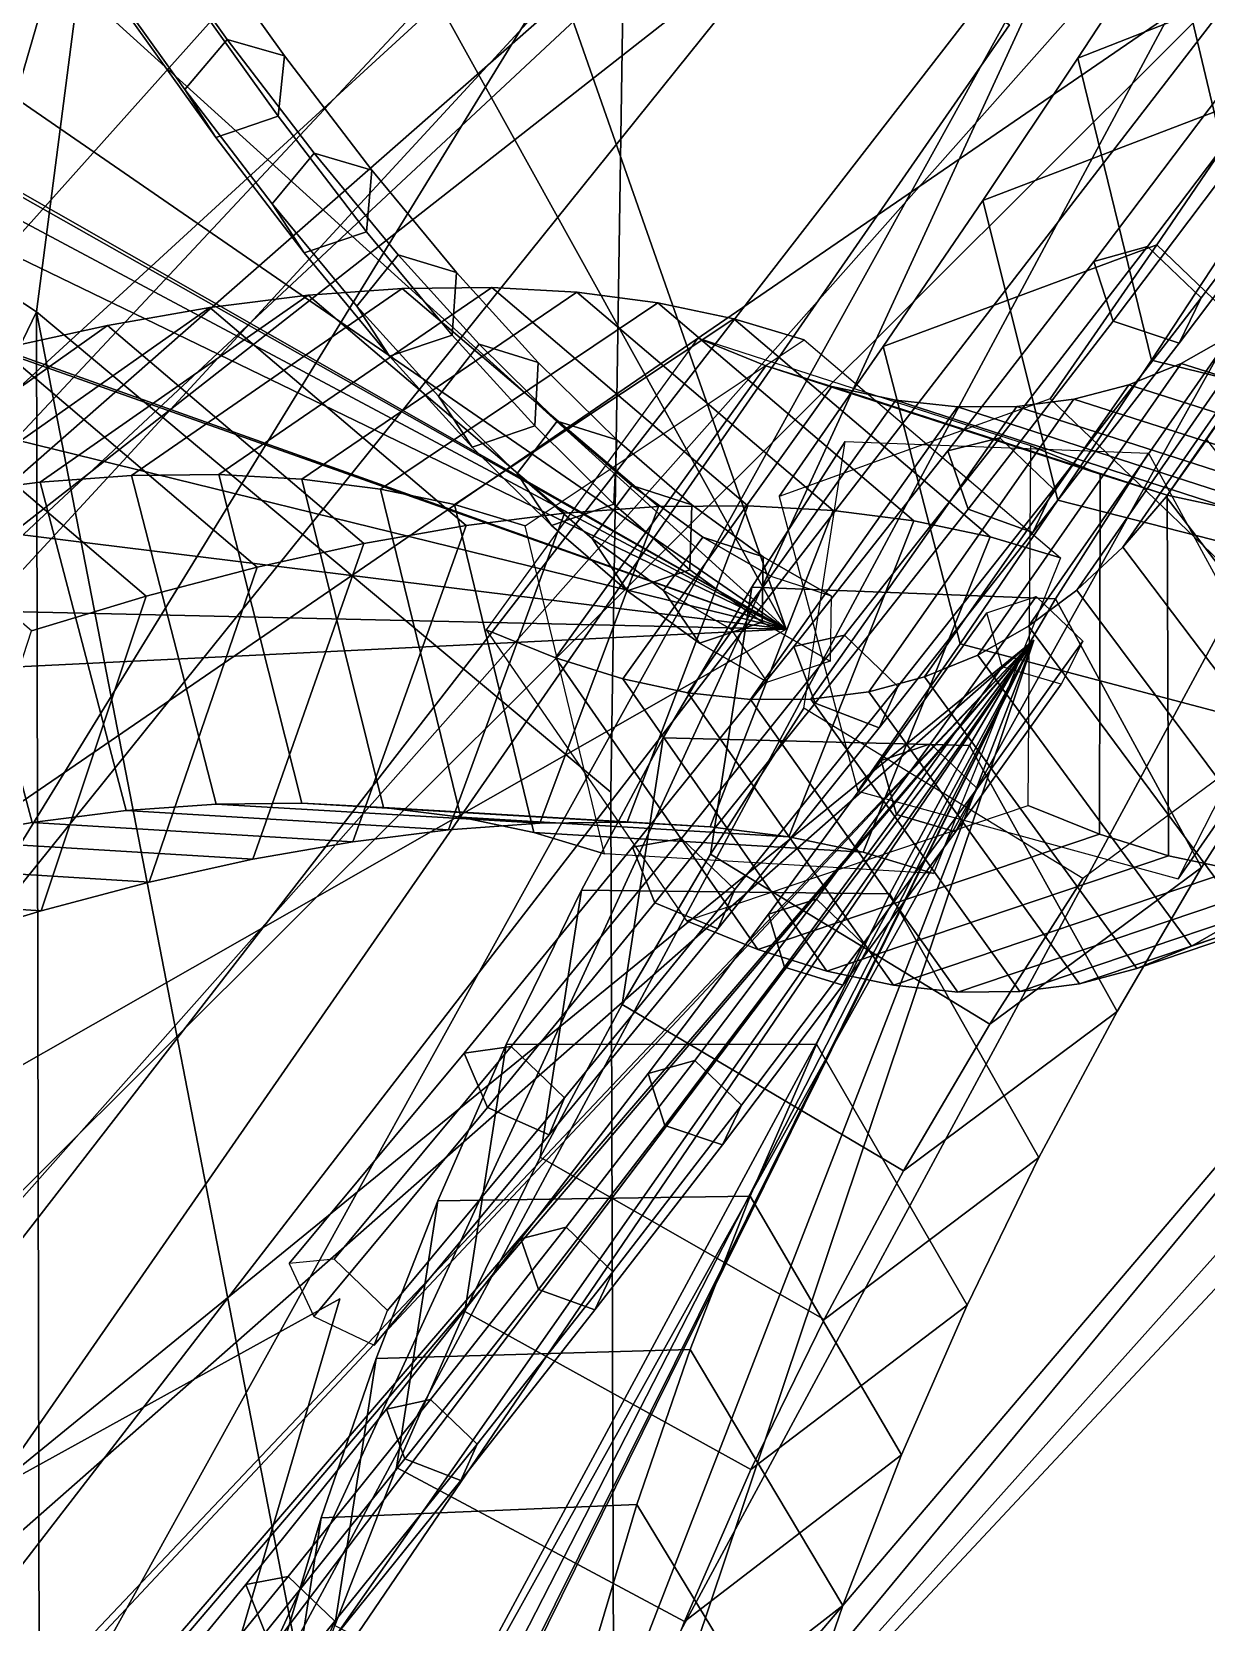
# Model space of a CAD drawing. Header units: metres. Extents: x -366 to 149, y -229 to 234.
# Drawn here: x -130.11 to -124.41, y -118.36 to -110.64 of the extents above; entities that cross this region are included whole.
import ezdxf

# ---------------------------------------------------------------- set-up
doc = ezdxf.new("R2010")
doc.units = ezdxf.units.M

msp = doc.modelspace()

# ---------------------------------------------------------------- linework, layer by layer
at = {"layer": 'coral-li_Intrnd', "color": 3}
for points in [[(-124.1713, -109.4415, 695.3317), (-124.5897, -110.0938, 696.5186), (-124.2394, -111.5718, 695.8298), (-123.8278, -110.9303, 694.6632)], [(-123.2236, -109.5446, 697.3018), (-123.6757, -110.2346, 698.5023), (-125.03, -110.7655, 697.6866), (-124.5897, -110.0938, 696.5186)], [(-124.5897, -110.0938, 696.5186), (-125.03, -110.7655, 697.6866), (-124.6724, -112.2323, 696.978), (-124.2394, -111.5718, 695.8298)], [(-123.6757, -110.2346, 698.5023), (-124.1501, -110.944, 699.6826), (-125.492, -111.4562, 698.835), (-125.03, -110.7655, 697.6866)], [(-125.03, -110.7655, 697.6866), (-125.492, -111.4562, 698.835), (-125.1267, -112.9114, 698.1068), (-124.6724, -112.2323, 696.978)], [(-124.1501, -110.944, 699.6826), (-124.6463, -111.6725, 700.842), (-125.9752, -112.1654, 699.9631), (-125.492, -111.4562, 698.835)], [(-122.9353, -112.1084, 699.4708), (-123.4316, -112.8369, 700.6304), (-124.6463, -111.6725, 700.842), (-124.1501, -110.944, 699.6826)], [(-123.4349, -111.2209, 710.9144), (-123.6296, -111.4936, 712.3393), (-124.6014, -112.8949, 711.938), (-124.4034, -112.6172, 710.4886)], [(-125.492, -111.4562, 698.835), (-125.9752, -112.1654, 699.9631), (-125.602, -113.6088, 699.2156), (-125.1267, -112.9114, 698.1068)], [(-123.6296, -111.4936, 712.3393), (-123.8365, -111.7328, 713.7686), (-124.8117, -113.1385, 713.3918), (-124.6014, -112.8949, 711.938)], [(-124.2394, -111.5718, 695.8298), (-124.6724, -112.2323, 696.978), (-123.0938, -112.6215, 697.3491), (-122.6535, -111.9498, 696.1811)], [(-124.6463, -111.6725, 700.842), (-125.1642, -112.4197, 701.98), (-126.4795, -112.8928, 701.0703), (-125.9752, -112.1654, 699.9631)], [(-123.4316, -112.8369, 700.6304), (-123.9495, -113.5841, 701.7683), (-125.1642, -112.4197, 701.98), (-124.6463, -111.6725, 700.842)], [(-123.8365, -111.7328, 713.7686), (-124.0555, -111.9383, 715.2012), (-125.0343, -113.3479, 714.8491), (-124.8117, -113.1385, 713.3918)], [(-128.3105, -111.8843, 736.5792), (-128.7666, -111.9164, 737.9467), (-130.0685, -112.8237, 737.4907), (-129.6244, -112.792, 736.16)], [(-127.8755, -111.8797, 735.2045), (-128.3105, -111.8843, 736.5792), (-129.6244, -112.792, 736.16), (-129.2007, -112.7872, 734.8222)], [(-127.4619, -111.9025, 733.8234), (-127.8755, -111.8797, 735.2045), (-129.2007, -112.7872, 734.8222), (-128.7979, -112.8091, 733.4782)], [(-127.0698, -111.9528, 732.4367), (-127.4619, -111.9025, 733.8234), (-128.7979, -112.8091, 733.4782), (-128.4161, -112.8576, 732.1287)], [(-127.0667, -112.9425, 736.9692), (-127.5228, -112.9746, 738.3367), (-128.7666, -111.9164, 737.9467), (-128.3105, -111.8843, 736.5792)], [(-126.6317, -112.9379, 735.5945), (-127.0667, -112.9425, 736.9692), (-128.3105, -111.8843, 736.5792), (-127.8755, -111.8797, 735.2045)], [(-126.2181, -112.9607, 734.2134), (-126.6317, -112.9379, 735.5945), (-127.8755, -111.8797, 735.2045), (-127.4619, -111.9025, 733.8234)], [(-125.826, -113.011, 732.8267), (-126.2181, -112.9607, 734.2134), (-127.4619, -111.9025, 733.8234), (-127.0698, -111.9528, 732.4367)], [(-129.2435, -111.976, 739.3062), (-129.741, -112.063, 740.6567), (-131.0174, -112.967, 740.1279), (-130.533, -112.882, 738.8137)], [(-128.7666, -111.9164, 737.9467), (-129.2435, -111.976, 739.3062), (-130.533, -112.882, 738.8137), (-130.0685, -112.8237, 737.4907)], [(-127.9997, -113.0342, 739.6962), (-128.4972, -113.1211, 741.0467), (-129.741, -112.063, 740.6567), (-129.2435, -111.976, 739.3062)], [(-127.5228, -112.9746, 738.3367), (-127.9997, -113.0342, 739.6962), (-129.2435, -111.976, 739.3062), (-128.7666, -111.9164, 737.9467)], [(-126.6997, -112.0306, 731.0453), (-127.0698, -111.9528, 732.4367), (-128.4161, -112.8576, 732.1287), (-128.0556, -112.9329, 730.7747)], [(-125.4559, -113.0888, 731.4353), (-125.826, -113.011, 732.8267), (-127.0698, -111.9528, 732.4367), (-126.6997, -112.0306, 731.0453)], [(-124.0555, -111.9383, 715.2012), (-124.2863, -112.11, 716.6365), (-125.2691, -113.5228, 716.3091), (-125.0343, -113.3479, 714.8491)], [(-126.3581, -112.1334, 729.6769), (-126.6997, -112.0306, 731.0453), (-128.0556, -112.9329, 730.7747), (-127.714, -113.0358, 729.4063)], [(-125.1143, -113.1916, 730.0669), (-125.4559, -113.0888, 731.4353), (-126.6997, -112.0306, 731.0453), (-126.3581, -112.1334, 729.6769)], [(-129.741, -112.063, 740.6567), (-130.2587, -112.1773, 741.9976), (-131.5215, -113.0786, 741.4327), (-131.0174, -112.967, 740.1279)], [(-128.4972, -113.1211, 741.0467), (-129.0149, -113.2355, 742.3876), (-130.2587, -112.1773, 741.9976), (-129.741, -112.063, 740.6567)], [(-126.5444, -112.2591, 728.1073), (-126.8755, -112.1245, 729.5268), (-127.9019, -113.5403, 729.4213), (-127.5652, -113.6769, 727.9774)], [(-124.9223, -112.7848, 728.5092), (-125.259, -112.6482, 729.9532), (-126.8755, -112.1245, 729.5268), (-126.5444, -112.2591, 728.1073)], [(-124.2863, -112.11, 716.6365), (-124.529, -112.2478, 718.0734), (-125.5158, -113.6633, 717.7707), (-125.2691, -113.5228, 716.3091)], [(-122.6262, -112.6307, 716.8409), (-122.8729, -112.7712, 718.3026), (-124.529, -112.2478, 718.0734), (-124.2863, -112.11, 716.6365)], [(-129.0149, -113.2355, 742.3876), (-129.5526, -113.3771, 743.718), (-130.7964, -112.3189, 743.328), (-130.2587, -112.1773, 741.9976)], [(-125.9752, -112.1654, 699.9631), (-126.4795, -112.8928, 701.0703), (-126.0979, -114.3241, 700.304), (-125.602, -113.6088, 699.2156)], [(-126.2237, -112.3597, 726.6826), (-126.5444, -112.2591, 728.1073), (-127.5652, -113.6769, 727.9774), (-127.2391, -113.7789, 726.5281)], [(-124.5962, -112.8868, 727.06), (-124.9223, -112.7848, 728.5092), (-126.5444, -112.2591, 728.1073), (-126.2237, -112.3597, 726.6826)], [(-124.529, -112.2478, 718.0734), (-124.7833, -112.3516, 719.5112), (-125.7744, -113.7692, 719.2332), (-125.5158, -113.6633, 717.7707)], [(-124.6724, -112.2323, 696.978), (-125.1267, -112.9114, 698.1068), (-123.5557, -113.3122, 698.4975), (-123.0938, -112.6215, 697.3491)], [(-122.8729, -112.7712, 718.3026), (-123.1315, -112.8771, 719.7651), (-124.7833, -112.3516, 719.5112), (-124.529, -112.2478, 718.0734)], [(-129.5526, -113.3771, 743.718), (-130.1098, -113.5459, 745.0371), (-131.3536, -112.4878, 744.6471), (-130.7964, -112.3189, 743.328)], [(-125.9137, -112.4263, 725.2536), (-126.2237, -112.3597, 726.6826), (-127.2391, -113.7789, 726.5281), (-126.9238, -113.8464, 725.0745)], [(-124.2809, -112.9543, 725.6063), (-124.5962, -112.8868, 727.06), (-126.2237, -112.3597, 726.6826), (-125.9137, -112.4263, 725.2536)], [(-124.7833, -112.3516, 719.5112), (-125.0491, -112.4214, 720.949), (-126.0446, -113.8405, 720.6957), (-125.7744, -113.7692, 719.2332)], [(-123.1315, -112.8771, 719.7651), (-123.4017, -112.9484, 721.2276), (-125.0491, -112.4214, 720.949), (-124.7833, -112.3516, 719.5112)], [(-125.6144, -112.4588, 723.821), (-125.9137, -112.4263, 725.2536), (-126.9238, -113.8464, 725.0745), (-126.6195, -113.8791, 723.6172)], [(-125.0491, -112.4214, 720.949), (-125.3262, -112.4572, 722.3859), (-126.3264, -113.8772, 722.1574), (-126.0446, -113.8405, 720.6957)], [(-123.9766, -112.987, 724.1491), (-124.2809, -112.9543, 725.6063), (-125.9137, -112.4263, 725.2536), (-125.6144, -112.4588, 723.821)], [(-123.4017, -112.9484, 721.2276), (-123.6835, -112.9851, 722.6893), (-125.3262, -112.4572, 722.3859), (-125.0491, -112.4214, 720.949)], [(-125.3262, -112.4572, 722.3859), (-125.6144, -112.4588, 723.821), (-126.6195, -113.8791, 723.6172), (-126.3264, -113.8772, 722.1574)], [(-123.6835, -112.9851, 722.6893), (-123.9766, -112.987, 724.1491), (-125.6144, -112.4588, 723.821), (-125.3262, -112.4572, 722.3859)], [(-126.1603, -112.6257, 701.4253), (-126.6128, -113.3332, 702.4943), (-126.813, -114.6284, 701.5524), (-126.3605, -113.9209, 700.4834)], [(-124.6865, -112.6826, 702.0115), (-125.139, -113.39, 703.0805), (-126.6128, -113.3332, 702.4943), (-126.1603, -112.6257, 701.4253)], [(-124.9255, -114.5324, 728.6314), (-125.2713, -114.3925, 730.1152), (-125.259, -112.6482, 729.9532), (-124.9223, -112.7848, 728.5092)], [(-124.4034, -112.6172, 710.4886), (-124.6014, -112.8949, 711.938), (-123.5399, -114.2833, 711.8168), (-123.3367, -113.9975, 710.3276)], [(-123.977, -113.9861, 701.4492), (-124.4295, -114.6935, 702.5181), (-125.139, -113.39, 703.0805), (-124.6865, -112.6826, 702.0115)], [(-130.0685, -112.8237, 737.4907), (-130.533, -112.882, 738.8137), (-130.107, -114.4752, 738.8931), (-129.6503, -114.4176, 737.5926)], [(-129.6244, -112.792, 736.16), (-130.0685, -112.8237, 737.4907), (-129.6503, -114.4176, 737.5926), (-129.2135, -114.3863, 736.2844)], [(-129.2007, -112.7872, 734.8222), (-129.6244, -112.792, 736.16), (-129.2135, -114.3863, 736.2844), (-128.7968, -114.3813, 734.9693)], [(-128.7979, -112.8091, 733.4782), (-129.2007, -112.7872, 734.8222), (-128.7968, -114.3813, 734.9693), (-128.4006, -114.4025, 733.6481)], [(-128.4161, -112.8576, 732.1287), (-128.7979, -112.8091, 733.4782), (-128.4006, -114.4025, 733.6481), (-128.0251, -114.4501, 732.3215)], [(-124.5906, -114.6368, 727.1422), (-124.9255, -114.5324, 728.6314), (-124.9223, -112.7848, 728.5092), (-124.5962, -112.8868, 727.06)], [(-130.533, -112.882, 738.8137), (-131.0174, -112.967, 740.1279), (-130.5834, -114.5589, 740.1851), (-130.107, -114.4752, 738.8931)], [(-128.0556, -112.9329, 730.7747), (-128.4161, -112.8576, 732.1287), (-128.0251, -114.4501, 732.3215), (-127.6705, -114.5239, 730.9904)], [(-125.1267, -112.9114, 698.1068), (-125.602, -113.6088, 699.2156), (-124.0389, -114.0215, 699.6257), (-123.5557, -113.3122, 698.4975)], [(-124.6014, -112.8949, 711.938), (-124.8117, -113.1385, 713.3918), (-123.7559, -114.5341, 713.3106), (-123.5399, -114.2833, 711.8168)], [(-124.2667, -114.7056, 725.6485), (-124.5906, -114.6368, 727.1422), (-124.5962, -112.8868, 727.06), (-124.2809, -112.9543, 725.6063)], [(-124.0389, -114.0215, 699.6257), (-124.5432, -114.7488, 700.7328), (-123.9495, -113.5841, 701.7683), (-123.4316, -112.8369, 700.6304)], [(-128.086, -114.5103, 738.1124), (-128.5504, -114.5687, 739.4354), (-127.9997, -113.0342, 739.6962), (-127.5228, -112.9746, 738.3367)], [(-127.6418, -114.4787, 736.7817), (-128.086, -114.5103, 738.1124), (-127.5228, -112.9746, 738.3367), (-127.0667, -112.9425, 736.9692)], [(-127.714, -113.0358, 729.4063), (-128.0556, -112.9329, 730.7747), (-127.6705, -114.5239, 730.9904), (-127.3289, -114.6267, 729.6219)], [(-127.2182, -114.4739, 735.4439), (-127.6418, -114.4787, 736.7817), (-127.0667, -112.9425, 736.9692), (-126.6317, -112.9379, 735.5945)], [(-126.8153, -114.4957, 734.0999), (-127.2182, -114.4739, 735.4439), (-126.6317, -112.9379, 735.5945), (-126.2181, -112.9607, 734.2134)], [(-126.4335, -114.5443, 732.7504), (-126.8153, -114.4957, 734.0999), (-126.2181, -112.9607, 734.2134), (-125.826, -113.011, 732.8267)], [(-128.5504, -114.5687, 739.4354), (-129.0348, -114.6537, 740.7496), (-128.4972, -113.1211, 741.0467), (-127.9997, -113.0342, 739.6962)], [(-126.073, -114.6196, 731.3963), (-126.4335, -114.5443, 732.7504), (-125.826, -113.011, 732.8267), (-125.4559, -113.0888, 731.4353)], [(-129.0348, -114.6537, 740.7496), (-129.5389, -114.7653, 742.0544), (-129.0149, -113.2355, 742.3876), (-128.4972, -113.1211, 741.0467)], [(-125.7314, -114.7225, 730.0279), (-126.073, -114.6196, 731.3963), (-125.4559, -113.0888, 731.4353), (-125.1143, -113.1916, 730.0669)], [(-124.8117, -113.1385, 713.3918), (-125.0343, -113.3479, 714.8491), (-123.9844, -114.7497, 714.808), (-123.7559, -114.5341, 713.3106)], [(-129.5389, -114.7653, 742.0544), (-130.0624, -114.9035, 743.3491), (-129.5526, -113.3771, 743.718), (-129.0149, -113.2355, 742.3876)], [(-126.6128, -113.3332, 702.4943), (-127.0425, -114.0641, 703.5907), (-127.2427, -115.3593, 702.6488), (-126.813, -114.6284, 701.5524)], [(-125.139, -113.39, 703.0805), (-125.5568, -114.1015, 704.1476), (-127.0425, -114.0641, 703.5907), (-126.6128, -113.3332, 702.4943)], [(-125.0343, -113.3479, 714.8491), (-125.2691, -113.5228, 716.3091), (-124.2254, -114.9299, 716.308), (-123.9844, -114.7497, 714.808)], [(-130.0624, -114.9035, 743.3491), (-130.605, -115.0682, 744.6327), (-130.1098, -113.5459, 745.0371), (-129.5526, -113.3771, 743.718)], [(-124.4295, -114.6935, 702.5181), (-124.8399, -115.3931, 703.5673), (-125.5568, -114.1015, 704.1476), (-125.139, -113.39, 703.0805)], [(-125.2691, -113.5228, 716.3091), (-125.5158, -113.6633, 717.7707), (-124.4788, -115.0748, 717.8099), (-124.2254, -114.9299, 716.308)], [(-127.5652, -113.6769, 727.9774), (-127.9019, -113.5403, 729.4213), (-126.9294, -114.9522, 729.7815), (-126.5835, -115.0921, 728.2977)], [(-127.2391, -113.7789, 726.5281), (-127.5652, -113.6769, 727.9774), (-126.5835, -115.0921, 728.2977), (-126.2486, -115.1965, 726.8085)], [(-125.602, -113.6088, 699.2156), (-126.0979, -114.3241, 700.304), (-124.5432, -114.7488, 700.7328), (-124.0389, -114.0215, 699.6257)], [(-125.5158, -113.6633, 717.7707), (-125.7744, -113.7692, 719.2332), (-124.7443, -115.1841, 719.3127), (-124.4788, -115.0748, 717.8099)], [(-126.9238, -113.8464, 725.0745), (-127.2391, -113.7789, 726.5281), (-126.2486, -115.1965, 726.8085), (-125.9248, -115.2653, 725.3148)], [(-125.7744, -113.7692, 719.2332), (-126.0446, -113.8405, 720.6957), (-125.0219, -115.2578, 720.8155), (-124.7443, -115.1841, 719.3127)], [(-126.6195, -113.8791, 723.6172), (-126.9238, -113.8464, 725.0745), (-125.9248, -115.2653, 725.3148), (-125.6123, -115.2984, 723.8174)], [(-126.3264, -113.8772, 722.1574), (-126.6195, -113.8791, 723.6172), (-125.6123, -115.2984, 723.8174), (-125.3112, -115.296, 722.3174)], [(-126.0446, -113.8405, 720.6957), (-126.3264, -113.8772, 722.1574), (-125.3112, -115.296, 722.3174), (-125.0219, -115.2578, 720.8155)], [(-126.3605, -113.9209, 700.4834), (-126.813, -114.6284, 701.5524), (-125.4581, -115.4545, 701.5791), (-125.0056, -114.7471, 700.5101)], [(-125.0056, -114.7471, 700.5101), (-125.4581, -115.4545, 701.5791), (-124.4295, -114.6935, 702.5181), (-123.977, -113.9861, 701.4492)], [(-127.0425, -114.0641, 703.5907), (-127.4401, -114.8044, 704.6931), (-127.6403, -116.0995, 703.7512), (-127.2427, -115.3593, 702.6488)], [(-125.5568, -114.1015, 704.1476), (-125.9433, -114.822, 705.2205), (-127.4401, -114.8044, 704.6931), (-127.0425, -114.0641, 703.5907)], [(-124.8399, -115.3931, 703.5673), (-125.2196, -116.1015, 704.6221), (-125.9433, -114.822, 705.2205), (-125.5568, -114.1015, 704.1476)], [(-124.2254, -114.9299, 716.308), (-124.4788, -115.0748, 717.8099), (-122.8207, -114.5151, 718.1436), (-122.5674, -114.3703, 716.6417)], [(-129.6503, -114.4176, 737.5926), (-130.107, -114.4752, 738.8931), (-128.5504, -114.5687, 739.4354), (-128.086, -114.5103, 738.1124)], [(-129.2135, -114.3863, 736.2844), (-129.6503, -114.4176, 737.5926), (-128.086, -114.5103, 738.1124), (-127.6418, -114.4787, 736.7817)], [(-128.7968, -114.3813, 734.9693), (-129.2135, -114.3863, 736.2844), (-127.6418, -114.4787, 736.7817), (-127.2182, -114.4739, 735.4439)], [(-128.4006, -114.4025, 733.6481), (-128.7968, -114.3813, 734.9693), (-127.2182, -114.4739, 735.4439), (-126.8153, -114.4957, 734.0999)], [(-128.0251, -114.4501, 732.3215), (-128.4006, -114.4025, 733.6481), (-126.8153, -114.4957, 734.0999), (-126.4335, -114.5443, 732.7504)], [(-127.6705, -114.5239, 730.9904), (-128.0251, -114.4501, 732.3215), (-126.4335, -114.5443, 732.7504), (-126.073, -114.6196, 731.3963)], [(-126.5835, -115.0921, 728.2977), (-126.9294, -114.9522, 729.7815), (-125.2713, -114.3925, 730.1152), (-124.9255, -114.5324, 728.6314)], [(-130.107, -114.4752, 738.8931), (-130.5834, -114.5589, 740.1851), (-129.0348, -114.6537, 740.7496), (-128.5504, -114.5687, 739.4354)], [(-127.3289, -114.6267, 729.6219), (-127.6705, -114.5239, 730.9904), (-126.073, -114.6196, 731.3963), (-125.7314, -114.7225, 730.0279)], [(-124.4788, -115.0748, 717.8099), (-124.7443, -115.1841, 719.3127), (-123.0863, -114.6244, 719.6464), (-122.8207, -114.5151, 718.1436)], [(-130.5834, -114.5589, 740.1851), (-131.0792, -114.6689, 741.4677), (-129.5389, -114.7653, 742.0544), (-129.0348, -114.6537, 740.7496)], [(-126.2486, -115.1965, 726.8085), (-126.5835, -115.0921, 728.2977), (-124.9255, -114.5324, 728.6314), (-124.5906, -114.6368, 727.1422)], [(-131.0792, -114.6689, 741.4677), (-131.594, -114.805, 742.7404), (-130.0624, -114.9035, 743.3491), (-129.5389, -114.7653, 742.0544)], [(-126.813, -114.6284, 701.5524), (-127.2427, -115.3593, 702.6488), (-125.8759, -116.166, 702.6462), (-125.4581, -115.4545, 701.5791)], [(-125.9248, -115.2653, 725.3148), (-126.2486, -115.1965, 726.8085), (-124.5906, -114.6368, 727.1422), (-124.2667, -114.7056, 725.6485)], [(-124.7443, -115.1841, 719.3127), (-125.0219, -115.2578, 720.8155), (-123.3638, -114.6982, 721.1492), (-123.0863, -114.6244, 719.6464)], [(-125.6123, -115.2984, 723.8174), (-125.9248, -115.2653, 725.3148), (-124.2667, -114.7056, 725.6485), (-123.9542, -114.7388, 724.1511)], [(-125.4581, -115.4545, 701.5791), (-125.8759, -116.166, 702.6462), (-124.8399, -115.3931, 703.5673), (-124.4295, -114.6935, 702.5181)], [(-125.3112, -115.296, 722.3174), (-125.6123, -115.2984, 723.8174), (-123.9542, -114.7388, 724.1511), (-123.6532, -114.7363, 722.6511)], [(-125.0219, -115.2578, 720.8155), (-125.3112, -115.296, 722.3174), (-123.6532, -114.7363, 722.6511), (-123.3638, -114.6982, 721.1492)], [(-131.594, -114.805, 742.7404), (-132.1276, -114.9671, 744.0021), (-130.605, -115.0682, 744.6327), (-130.0624, -114.9035, 743.3491)], [(-127.4401, -114.8044, 704.6931), (-127.8052, -115.5534, 705.8007), (-128.0054, -116.8486, 704.8588), (-127.6403, -116.0995, 703.7512)], [(-125.9433, -114.822, 705.2205), (-126.2982, -115.5511, 706.2985), (-127.8052, -115.5534, 705.8007), (-127.4401, -114.8044, 704.6931)], [(-125.2196, -116.1015, 704.6221), (-125.5682, -116.8183, 705.6819), (-126.2982, -115.5511, 706.2985), (-125.9433, -114.822, 705.2205)], [(-127.2427, -115.3593, 702.6488), (-127.6403, -116.0995, 703.7512), (-126.2624, -116.8865, 703.7192), (-125.8759, -116.166, 702.6462)], [(-125.8759, -116.166, 702.6462), (-126.2624, -116.8865, 703.7192), (-125.2196, -116.1015, 704.6221), (-124.8399, -115.3931, 703.5673)], [(-127.8052, -115.5534, 705.8007), (-128.1376, -116.3108, 706.9128), (-128.3378, -117.606, 705.9709), (-128.0054, -116.8486, 704.8588)], [(-126.2982, -115.5511, 706.2985), (-126.6213, -116.2884, 707.381), (-128.1376, -116.3108, 706.9128), (-127.8052, -115.5534, 705.8007)], [(-125.5682, -116.8183, 705.6819), (-125.8856, -117.5432, 706.7461), (-126.6213, -116.2884, 707.381), (-126.2982, -115.5511, 706.2985)], [(-127.6403, -116.0995, 703.7512), (-128.0054, -116.8486, 704.8588), (-126.6173, -117.6156, 704.7972), (-126.2624, -116.8865, 703.7192)], [(-126.2624, -116.8865, 703.7192), (-126.6173, -117.6156, 704.7972), (-125.5682, -116.8183, 705.6819), (-125.2196, -116.1015, 704.6221)], [(-126.6213, -116.2884, 707.381), (-126.9125, -117.0333, 708.4672), (-128.4373, -117.0762, 708.0289), (-128.1376, -116.3108, 706.9128)], [(-125.8856, -117.5432, 706.7461), (-126.1716, -118.2756, 707.814), (-126.9125, -117.0333, 708.4672), (-126.6213, -116.2884, 707.381)], [(-128.1376, -116.3108, 706.9128), (-128.4373, -117.0762, 708.0289), (-128.6375, -118.3714, 707.087), (-128.3378, -117.606, 705.9709)], [(-126.6173, -117.6156, 704.7972), (-126.9404, -118.3529, 705.8796), (-125.8856, -117.5432, 706.7461), (-125.5682, -116.8183, 705.6819)], [(-128.0054, -116.8486, 704.8588), (-128.3378, -117.606, 705.9709), (-126.9404, -118.3529, 705.8796), (-126.6173, -117.6156, 704.7972)], [(-128.4373, -117.0762, 708.0289), (-128.7038, -117.849, 709.1483), (-128.904, -119.1442, 708.2064), (-128.6375, -118.3714, 707.087)], [(-126.9125, -117.0333, 708.4672), (-127.1715, -117.7855, 709.5566), (-128.7038, -117.849, 709.1483), (-128.4373, -117.0762, 708.0289)], [(-126.1716, -118.2756, 707.814), (-126.4259, -119.0151, 708.8849), (-127.1715, -117.7855, 709.5566), (-126.9125, -117.0333, 708.4672)], [(-128.3378, -117.606, 705.9709), (-128.6375, -118.3714, 707.087), (-127.2316, -119.0978, 706.9658), (-126.9404, -118.3529, 705.8796)], [(-126.9404, -118.3529, 705.8796), (-127.2316, -119.0978, 706.9658), (-126.1716, -118.2756, 707.814), (-125.8856, -117.5432, 706.7461)], [(-128.7038, -117.849, 709.1483), (-128.9372, -118.6288, 710.2701), (-129.1374, -119.924, 709.3282), (-128.904, -119.1442, 708.2064)], [(-127.1715, -117.7855, 709.5566), (-127.3982, -118.5445, 710.6484), (-128.9372, -118.6288, 710.2701), (-128.7038, -117.849, 709.1483)], [(-126.4259, -119.0151, 708.8849), (-126.6485, -119.7613, 709.9583), (-127.3982, -118.5445, 710.6484), (-127.1715, -117.7855, 709.5566)], [(-127.2316, -119.0978, 706.9658), (-127.4906, -119.85, 708.0552), (-126.4259, -119.0151, 708.8849), (-126.1716, -118.2756, 707.814)]]:
    msp.add_3dface(points, dxfattribs=at)
at = {"layer": 'coral-li_Leaf', "color": 3}
for points in [[(-132.4454, -118.9016, 701.3575), (-129.8397, -120.958, 701.5109), (-128.6127, -116.7875, 699.4235)], [(-132.4454, -118.9016, 701.3575), (-128.6127, -116.7875, 699.4235), (-129.8397, -120.958, 701.5109)]]:
    msp.add_3dface(points, dxfattribs=at)
at = {"layer": 'coral-li_Mrstm', "color": 3}
for points in [[(-141.3579, -117.405, 663.2594), (-142.9485, -118.6568, 659.2327), (-126.8851, -87.3026, 637.9498)], [(-141.3579, -117.405, 663.2594), (-126.8851, -87.3026, 637.9498), (-142.9485, -118.6568, 659.2327)], [(-126.8851, -87.3026, 637.9498), (-140.6548, -113.869, 666.1224), (-141.3579, -117.405, 663.2594)], [(-126.8851, -87.3026, 637.9498), (-141.3579, -117.405, 663.2594), (-140.6548, -113.869, 666.1224)], [(-126.8851, -87.3026, 637.9498), (-133.9299, -109.471, 671.8321), (-130.0848, -111.9965, 671.6568)], [(-126.8851, -87.3026, 637.9498), (-130.0848, -111.9965, 671.6568), (-133.9299, -109.471, 671.8321)], [(-130.0848, -111.9965, 671.6568), (-127.2972, -114.3277, 668.991), (-126.8851, -87.3026, 637.9498)], [(-130.0848, -111.9965, 671.6568), (-126.8851, -87.3026, 637.9498), (-127.2972, -114.3277, 668.991)], [(-107.3634, -88.5489, 544.2187), (-134.7456, -111.9278, 564.0357), (-132.6631, -115.9681, 563.3054)], [(-107.3634, -88.5489, 544.2187), (-132.6631, -115.9681, 563.3054), (-134.7456, -111.9278, 564.0357)], [(-132.6631, -115.9681, 563.3054), (-130.5162, -118.5428, 560.2932), (-107.3634, -88.5489, 544.2187)], [(-132.6631, -115.9681, 563.3054), (-107.3634, -88.5489, 544.2187), (-130.5162, -118.5428, 560.2932)], [(-107.3634, -88.5489, 544.2187), (-125.5897, -124.473, 552.3632), (-122.6452, -125.8688, 555.6153)], [(-107.3634, -88.5489, 544.2187), (-122.6452, -125.8688, 555.6153), (-125.5897, -124.473, 552.3632)], [(-124.6932, -123.6214, 674.8621), (-128.5433, -121.3377, 674.3395), (-115.2903, -96.761, 644.1002)], [(-124.6932, -123.6214, 674.8621), (-115.2903, -96.761, 644.1002), (-128.5433, -121.3377, 674.3395)], [(-115.2903, -96.761, 644.1002), (-120.1062, -123.3096, 675.101), (-124.6932, -123.6214, 674.8621)], [(-115.2903, -96.761, 644.1002), (-124.6932, -123.6214, 674.8621), (-120.1062, -123.3096, 675.101)], [(-125.0502, -98.01849, 562.8224), (-138.3746, -111.2272, 575.8004), (-141.7272, -108.0481, 573.5979)], [(-125.0502, -98.01849, 562.8224), (-141.7272, -108.0481, 573.5979), (-138.3746, -111.2272, 575.8004)], [(-133.8232, -111.5832, 578.115), (-138.3746, -111.2272, 575.8004), (-125.0502, -98.01849, 562.8224)], [(-133.8232, -111.5832, 578.115), (-125.0502, -98.01849, 562.8224), (-138.3746, -111.2272, 575.8004)], [(-120.9379, -98.178, 564.886), (-133.8232, -111.5832, 578.115), (-125.0502, -98.01849, 562.8224)], [(-120.9379, -98.178, 564.886), (-125.0502, -98.01849, 562.8224), (-133.8232, -111.5832, 578.115)], [(-124.4024, -100.3862, 568.7894), (-134.8293, -117.5739, 596.3856), (-120.4684, -102.2291, 571.4961)], [(-124.4024, -100.3862, 568.7894), (-120.4684, -102.2291, 571.4961), (-134.8293, -117.5739, 596.3856)], [(-114.2031, -103.9984, 573.7281), (-127.6687, -120.2702, 598.5292), (-110.6282, -101.2264, 576.1229)], [(-114.2031, -103.9984, 573.7281), (-110.6282, -101.2264, 576.1229), (-127.6687, -120.2702, 598.5292)], [(-120.6679, -105.6044, 559.6418), (-134.4089, -116.3648, 573.4341), (-121.3158, -101.7289, 561.8491)], [(-120.6679, -105.6044, 559.6418), (-121.3158, -101.7289, 561.8491), (-134.4089, -116.3648, 573.4341)], [(-131.5162, -101.8668, 549.7225), (-144.6025, -117.5084, 558.6061), (-128.2713, -104.8887, 548.9166)], [(-131.5162, -101.8668, 549.7225), (-128.2713, -104.8887, 548.9166), (-144.6025, -117.5084, 558.6061)], [(-120.4684, -102.2291, 571.4961), (-134.8293, -117.5739, 596.3856), (-115.9652, -104.6487, 571.2426)], [(-120.4684, -102.2291, 571.4961), (-115.9652, -104.6487, 571.2426), (-134.8293, -117.5739, 596.3856)], [(-134.7195, -106.0474, 770.154), (-132.7195, -102.23, 768.8356), (-126.4456, -113.5374, 729.7606)], [(-134.7195, -106.0474, 770.154), (-126.4456, -113.5374, 729.7606), (-132.7195, -102.23, 768.8356)], [(-132.2028, -103.739, 468.7274), (-143.3882, -127.2394, 488.3185), (-129.952, -106.4592, 465.0215)], [(-132.2028, -103.739, 468.7274), (-129.952, -106.4592, 465.0215), (-143.3882, -127.2394, 488.3185)], [(-115.2059, -106.95, 569.6685), (-127.6687, -120.2702, 598.5292), (-114.2031, -103.9984, 573.7281)], [(-115.2059, -106.95, 569.6685), (-114.2031, -103.9984, 573.7281), (-127.6687, -120.2702, 598.5292)], [(-138.8978, -107.5094, 769.3181), (-141.6861, -104.8402, 766.9918), (-126.4456, -113.5374, 729.7606)], [(-138.8978, -107.5094, 769.3181), (-126.4456, -113.5374, 729.7606), (-141.6861, -104.8402, 766.9918)], [(-120.6679, -105.6044, 559.6418), (-133.9597, -120.5828, 570.5696), (-134.4089, -116.3648, 573.4341)], [(-120.6679, -105.6044, 559.6418), (-134.4089, -116.3648, 573.4341), (-133.9597, -120.5828, 570.5696)], [(-130.7035, -123.601, 568.0227), (-133.9597, -120.5828, 570.5696), (-120.6679, -105.6044, 559.6418)], [(-130.7035, -123.601, 568.0227), (-120.6679, -105.6044, 559.6418), (-133.9597, -120.5828, 570.5696)], [(-117.6176, -108.2205, 557.3956), (-130.7035, -123.601, 568.0227), (-120.6679, -105.6044, 559.6418)], [(-117.6176, -108.2205, 557.3956), (-120.6679, -105.6044, 559.6418), (-130.7035, -123.601, 568.0227)], [(-133.9231, -105.9869, 674.2443), (-133.4964, -122.3305, 704.2175), (-129.3207, -107.9758, 675.2745)], [(-133.9231, -105.9869, 674.2443), (-129.3207, -107.9758, 675.2745), (-133.4964, -122.3305, 704.2175)], [(-126.4456, -113.5374, 729.7606), (-134.627, -110.6449, 769.9323), (-134.7195, -106.0474, 770.154)], [(-126.4456, -113.5374, 729.7606), (-134.7195, -106.0474, 770.154), (-134.627, -110.6449, 769.9323)], [(-122.3956, -106.4765, 578.0078), (-129.4975, -119.6994, 595.1965), (-124.8892, -109.7006, 575.8674)], [(-122.3956, -106.4765, 578.0078), (-124.8892, -109.7006, 575.8674), (-129.4975, -119.6994, 595.1965)], [(-126.4456, -113.5374, 729.7606), (-134.5526, -108.9553, 769.79), (-138.8978, -107.5094, 769.3181)], [(-126.4456, -113.5374, 729.7606), (-138.8978, -107.5094, 769.3181), (-134.5526, -108.9553, 769.79)], [(-124.7245, -108.0186, 551.4233), (-136.2127, -122.2998, 564.0288), (-121.5203, -107.6525, 554.5715)], [(-124.7245, -108.0186, 551.4233), (-121.5203, -107.6525, 554.5715), (-136.2127, -122.2998, 564.0288)], [(-125.5967, -108.1716, 546.9056), (-141.1497, -122.4258, 555.6036), (-124.7245, -108.0186, 551.4233)], [(-125.5967, -108.1716, 546.9056), (-124.7245, -108.0186, 551.4233), (-141.1497, -122.4258, 555.6036)], [(-141.1497, -122.4258, 555.6036), (-140.0032, -122.2658, 560.5894), (-124.7245, -108.0186, 551.4233)], [(-141.1497, -122.4258, 555.6036), (-124.7245, -108.0186, 551.4233), (-140.0032, -122.2658, 560.5894)], [(-124.7245, -108.0186, 551.4233), (-140.0032, -122.2658, 560.5894), (-136.2127, -122.2998, 564.0288)], [(-124.7245, -108.0186, 551.4233), (-136.2127, -122.2998, 564.0288), (-140.0032, -122.2658, 560.5894)], [(-129.3207, -107.9758, 675.2745), (-133.4964, -122.3305, 704.2175), (-125.3616, -110.6039, 673.3726)], [(-129.3207, -107.9758, 675.2745), (-125.3616, -110.6039, 673.3726), (-133.4964, -122.3305, 704.2175)], [(-126.4456, -113.5374, 729.7606), (-136.0974, -108.3873, 769.3761), (-138.935, -111.995, 769.7333)], [(-126.4456, -113.5374, 729.7606), (-138.935, -111.995, 769.7333), (-136.0974, -108.3873, 769.3761)], [(-133.9299, -109.471, 671.8321), (-134.2988, -120.7339, 691.675), (-130.0848, -111.9965, 671.6568)], [(-133.9299, -109.471, 671.8321), (-130.0848, -111.9965, 671.6568), (-134.2988, -120.7339, 691.675)], [(-126.4456, -113.5374, 729.7606), (-136.2186, -111.1368, 769.6077), (-132.1354, -109.6158, 771.0938)], [(-126.4456, -113.5374, 729.7606), (-132.1354, -109.6158, 771.0938), (-136.2186, -111.1368, 769.6077)], [(-132.1354, -109.6158, 771.0938), (-127.6638, -110.0639, 770.7548), (-126.4456, -113.5374, 729.7606)], [(-132.1354, -109.6158, 771.0938), (-126.4456, -113.5374, 729.7606), (-127.6638, -110.0639, 770.7548)], [(-126.4456, -113.5374, 729.7606), (-137.141, -109.7206, 769.2588), (-134.78, -113.3471, 770.8299)], [(-126.4456, -113.5374, 729.7606), (-134.78, -113.3471, 770.8299), (-137.141, -109.7206, 769.2588)], [(-124.8892, -109.7006, 575.8674), (-132.3448, -123.1542, 592.7153), (-135.8628, -123.8522, 589.0637)], [(-124.8892, -109.7006, 575.8674), (-135.8628, -123.8522, 589.0637), (-132.3448, -123.1542, 592.7153)], [(-124.8892, -109.7006, 575.8674), (-135.8628, -123.8522, 589.0637), (-127.6912, -110.5552, 572.4424)], [(-124.8892, -109.7006, 575.8674), (-127.6912, -110.5552, 572.4424), (-135.8628, -123.8522, 589.0637)], [(-129.4975, -119.6994, 595.1965), (-132.3448, -123.1542, 592.7153), (-124.8892, -109.7006, 575.8674)], [(-129.4975, -119.6994, 595.1965), (-124.8892, -109.7006, 575.8674), (-132.3448, -123.1542, 592.7153)], [(-115.316, -109.9494, 660.9899), (-129.2063, -140.2765, 684.9981), (-125.0943, -141.915, 686.2637)], [(-115.316, -109.9494, 660.9899), (-125.0943, -141.915, 686.2637), (-129.2063, -140.2765, 684.9981)], [(-115.316, -109.9494, 660.9899), (-128.1142, -124.7295, 697.14), (-127.4127, -129.1819, 696.203)], [(-115.316, -109.9494, 660.9899), (-127.4127, -129.1819, 696.203), (-128.1142, -124.7295, 697.14)], [(-127.4127, -129.1819, 696.203), (-127.8384, -132.4329, 693.1108), (-115.316, -109.9494, 660.9899)], [(-127.4127, -129.1819, 696.203), (-115.316, -109.9494, 660.9899), (-127.8384, -132.4329, 693.1108)], [(-125.0943, -141.915, 686.2637), (-120.9444, -142.993, 684.8754), (-115.316, -109.9494, 660.9899)], [(-125.0943, -141.915, 686.2637), (-115.316, -109.9494, 660.9899), (-120.9444, -142.993, 684.8754)], [(-120.3984, -115.4135, 681.2779), (-125.2726, -121.0544, 702.2363), (-120.201, -111.0495, 682.386)], [(-120.3984, -115.4135, 681.2779), (-120.201, -111.0495, 682.386), (-125.2726, -121.0544, 702.2363)], [(-138.935, -111.995, 769.7333), (-142.2557, -114.3116, 767.7542), (-126.4456, -113.5374, 729.7606)], [(-138.935, -111.995, 769.7333), (-126.4456, -113.5374, 729.7606), (-142.2557, -114.3116, 767.7542)], [(-134.2988, -120.7339, 691.675), (-130.0625, -123.5833, 691.3084), (-130.0848, -111.9965, 671.6568)], [(-134.2988, -120.7339, 691.675), (-130.0848, -111.9965, 671.6568), (-130.0625, -123.5833, 691.3084)], [(-130.0848, -111.9965, 671.6568), (-130.0625, -123.5833, 691.3084), (-127.2596, -126.5617, 688.231)], [(-130.0848, -111.9965, 671.6568), (-127.2596, -126.5617, 688.231), (-130.0625, -123.5833, 691.3084)], [(-130.0848, -111.9965, 671.6568), (-127.2596, -126.5617, 688.231), (-127.2972, -114.3277, 668.991)], [(-130.0848, -111.9965, 671.6568), (-127.2972, -114.3277, 668.991), (-127.2596, -126.5617, 688.231)], [(-134.78, -113.3471, 770.8299), (-133.6465, -117.6434, 770.0764), (-126.4456, -113.5374, 729.7606)], [(-134.78, -113.3471, 770.8299), (-126.4456, -113.5374, 729.7606), (-133.6465, -117.6434, 770.0764)], [(-125.2433, -113.5908, 701.1747), (-145.7638, -135.4801, 729.261), (-142.1187, -137.6477, 731.0524)], [(-125.2433, -113.5908, 701.1747), (-142.1187, -137.6477, 731.0524), (-145.7638, -135.4801, 729.261)], [(-144.0004, -133.3907, 732.9918), (-144.5705, -136.2678, 729.57), (-125.2433, -113.5908, 701.1747)], [(-144.0004, -133.3907, 732.9918), (-125.2433, -113.5908, 701.1747), (-144.5705, -136.2678, 729.57)], [(-140.4882, -131.3147, 735.9547), (-144.2255, -130.2886, 733.6545), (-125.2433, -113.5908, 701.1747)], [(-140.4882, -131.3147, 735.9547), (-125.2433, -113.5908, 701.1747), (-144.2255, -130.2886, 733.6545)], [(-125.2433, -113.5908, 701.1747), (-144.1122, -128.9742, 734.2865), (-144.0004, -133.3907, 732.9918)], [(-125.2433, -113.5908, 701.1747), (-144.0004, -133.3907, 732.9918), (-144.1122, -128.9742, 734.2865)], [(-142.1187, -137.6477, 731.0524), (-138.2538, -139.7788, 730.1401), (-125.2433, -113.5908, 701.1747)], [(-142.1187, -137.6477, 731.0524), (-125.2433, -113.5908, 701.1747), (-138.2538, -139.7788, 730.1401)], [(-125.2433, -113.5908, 701.1747), (-136.32, -129.8559, 737.2556), (-140.4882, -131.3147, 735.9547)], [(-125.2433, -113.5908, 701.1747), (-140.4882, -131.3147, 735.9547), (-136.32, -129.8559, 737.2556)], [(-125.2433, -113.5908, 701.1747), (-139.0078, -140.4434, 729.0773), (-137.4261, -138.2424, 732.7986)], [(-125.2433, -113.5908, 701.1747), (-137.4261, -138.2424, 732.7986), (-139.0078, -140.4434, 729.0773)], [(-136.4031, -134.2693, 735.8741), (-137.6924, -130.0485, 736.7871), (-125.2433, -113.5908, 701.1747)], [(-136.4031, -134.2693, 735.8741), (-125.2433, -113.5908, 701.1747), (-137.6924, -130.0485, 736.7871)], [(-137.4261, -138.2424, 732.7986), (-133.946, -136.0023, 734.5823), (-125.2433, -113.5908, 701.1747)], [(-137.4261, -138.2424, 732.7986), (-125.2433, -113.5908, 701.1747), (-133.946, -136.0023, 734.5823)], [(-125.2433, -113.5908, 701.1747), (-133.0831, -136.9149, 734.0928), (-136.4031, -134.2693, 735.8741)], [(-125.2433, -113.5908, 701.1747), (-136.4031, -134.2693, 735.8741), (-133.0831, -136.9149, 734.0928)], [(-124.0501, -129.7249, 697.9116), (-125.9297, -125.9117, 700.762), (-120.3984, -115.4135, 681.2779)], [(-124.0501, -129.7249, 697.9116), (-120.3984, -115.4135, 681.2779), (-125.9297, -125.9117, 700.762)], [(-120.3984, -115.4135, 681.2779), (-125.9297, -125.9117, 700.762), (-125.2726, -121.0544, 702.2363)], [(-120.3984, -115.4135, 681.2779), (-125.2726, -121.0544, 702.2363), (-125.9297, -125.9117, 700.762)]]:
    msp.add_3dface(points, dxfattribs=at)
at = {"layer": 'coral-li_Petiole', "color": 3}
for points in [[(-129.16, -110.6757, 738.4486), (-129.5942, -110.0678, 739.5868), (-129.8024, -110.3068, 739.6349), (-129.3653, -110.9186, 738.489)], [(-128.8816, -110.7554, 738.5863), (-129.3188, -110.1436, 739.7322), (-129.5942, -110.0678, 739.5868), (-129.16, -110.6757, 738.4486)], [(-128.9123, -111.0483, 738.713), (-129.3541, -110.4301, 739.8717), (-129.3188, -110.1436, 739.7322), (-128.8816, -110.7554, 738.5863)], [(-129.3653, -110.9186, 738.489), (-129.8024, -110.3068, 739.6349), (-129.6576, -110.5325, 739.8106), (-129.2157, -111.1507, 738.6519)], [(-129.2157, -111.1507, 738.6519), (-129.6576, -110.5325, 739.8106), (-129.3541, -110.4301, 739.8717), (-128.9123, -111.0483, 738.713)], [(-128.7382, -111.2269, 737.2773), (-129.16, -110.6757, 738.4486), (-129.3653, -110.9186, 738.489), (-128.9407, -111.4733, 737.3096)], [(-128.4571, -111.3101, 737.407), (-128.8816, -110.7554, 738.5863), (-129.16, -110.6757, 738.4486), (-128.7382, -111.2269, 737.2773)], [(-128.4832, -111.6087, 737.5206), (-128.9123, -111.0483, 738.713), (-128.8816, -110.7554, 738.5863), (-128.4571, -111.3101, 737.407)], [(-124.0147, -110.7832, 694.2312), (-124.6914, -111.6802, 695.2821), (-124.9522, -111.7537, 695.0513), (-124.2826, -110.8662, 694.0121)], [(-123.7555, -111.0317, 694.186), (-124.4322, -111.9287, 695.2369), (-124.6914, -111.6802, 695.2821), (-124.0147, -110.7832, 694.2312)], [(-124.2826, -110.8662, 694.0121), (-124.9522, -111.7537, 695.0513), (-124.8585, -112.0423, 694.8652), (-124.1933, -111.1607, 693.8332)], [(-128.9407, -111.4733, 737.3096), (-129.3653, -110.9186, 738.489), (-129.2157, -111.1507, 738.6519), (-128.7866, -111.7111, 737.4595)], [(-128.7866, -111.7111, 737.4595), (-129.2157, -111.1507, 738.6519), (-128.9123, -111.0483, 738.713), (-128.4832, -111.6087, 737.5206)], [(-123.8694, -111.2624, 693.9401), (-124.539, -112.1498, 694.9792), (-124.4322, -111.9287, 695.2369), (-123.7555, -111.0317, 694.186)], [(-124.1933, -111.1607, 693.8332), (-124.8585, -112.0423, 694.8652), (-124.539, -112.1498, 694.9792), (-123.8694, -111.2624, 693.9401)], [(-128.33, -111.7201, 736.0759), (-128.7382, -111.2269, 737.2773), (-128.9407, -111.4733, 737.3096), (-128.5297, -111.9696, 736.0999)], [(-128.0461, -111.8064, 736.1973), (-128.4571, -111.3101, 737.407), (-128.7382, -111.2269, 737.2773), (-128.33, -111.7201, 736.0759)], [(-128.0678, -112.1101, 736.2975), (-128.4832, -111.6087, 737.5206), (-128.4571, -111.3101, 737.407), (-128.0461, -111.8064, 736.1973)], [(-128.5297, -111.9696, 736.0999), (-128.9407, -111.4733, 737.3096), (-128.7866, -111.7111, 737.4595), (-128.3712, -112.2125, 736.2364)], [(-128.3712, -112.2125, 736.2364), (-128.7866, -111.7111, 737.4595), (-128.4832, -111.6087, 737.5206), (-128.0678, -112.1101, 736.2975)], [(-127.9362, -112.154, 734.8469), (-128.33, -111.7201, 736.0759), (-128.5297, -111.9696, 736.0999), (-128.1333, -112.4063, 734.8626)], [(-127.6497, -112.2431, 734.96), (-128.0461, -111.8064, 736.1973), (-128.33, -111.7201, 736.0759), (-127.9362, -112.154, 734.8469)], [(-124.6914, -111.6802, 695.2821), (-125.4082, -112.6089, 696.2774), (-125.6614, -112.6725, 696.0355), (-124.9522, -111.7537, 695.0513)], [(-124.9522, -111.7537, 695.0513), (-125.6614, -112.6725, 696.0355), (-125.5631, -112.955, 695.8427), (-124.8585, -112.0423, 694.8652)], [(-124.4322, -111.9287, 695.2369), (-125.1489, -112.8574, 696.2322), (-125.4082, -112.6089, 696.2774), (-124.6914, -111.6802, 695.2821)], [(-127.6671, -112.5512, 735.0465), (-128.0678, -112.1101, 736.2975), (-128.0461, -111.8064, 736.1973), (-127.6497, -112.2431, 734.96)], [(-128.1333, -112.4063, 734.8626), (-128.5297, -111.9696, 736.0999), (-128.3712, -112.2125, 736.2364), (-127.9705, -112.6537, 734.9854)], [(-124.539, -112.1498, 694.9792), (-125.2482, -113.0686, 695.9635), (-125.1489, -112.8574, 696.2322), (-124.4322, -111.9287, 695.2369)], [(-124.8585, -112.0423, 694.8652), (-125.5631, -112.955, 695.8427), (-125.2482, -113.0686, 695.9635), (-124.539, -112.1498, 694.9792)], [(-127.9705, -112.6537, 734.9854), (-128.3712, -112.2125, 736.2364), (-128.0678, -112.1101, 736.2975), (-127.6671, -112.5512, 735.0465)], [(-127.5578, -112.5277, 733.5937), (-127.9362, -112.154, 734.8469), (-128.1333, -112.4063, 734.8626), (-127.7525, -112.7823, 733.6008)], [(-127.2689, -112.6191, 733.6981), (-127.6497, -112.2431, 734.96), (-127.9362, -112.154, 734.8469), (-127.5578, -112.5277, 733.5937)], [(-127.2822, -112.931, 733.7707), (-127.6671, -112.5512, 735.0465), (-127.6497, -112.2431, 734.96), (-127.2689, -112.6191, 733.6981)], [(-127.7525, -112.7823, 733.6008), (-128.1333, -112.4063, 734.8626), (-127.9705, -112.6537, 734.9854), (-127.5856, -113.0334, 733.7097)], [(-127.5856, -113.0334, 733.7097), (-127.9705, -112.6537, 734.9854), (-127.6671, -112.5512, 735.0465), (-127.2822, -112.931, 733.7707)], [(-127.1958, -112.8402, 732.319), (-127.5578, -112.5277, 733.5937), (-127.7525, -112.7823, 733.6008), (-127.3881, -113.0967, 732.3174)], [(-126.9044, -112.9335, 732.4147), (-127.2689, -112.6191, 733.6981), (-127.5578, -112.5277, 733.5937), (-127.1958, -112.8402, 732.319)], [(-126.9139, -113.2485, 732.4732), (-127.2822, -112.931, 733.7707), (-127.2689, -112.6191, 733.6981), (-126.9044, -112.9335, 732.4147)], [(-125.4082, -112.6089, 696.2774), (-126.1633, -113.567, 697.2147), (-126.4086, -113.6205, 696.9624), (-125.6614, -112.6725, 696.0355)], [(-125.6614, -112.6725, 696.0355), (-126.4086, -113.6205, 696.9624), (-126.3054, -113.8967, 696.7631), (-125.5631, -112.955, 695.8427)], [(-125.1489, -112.8574, 696.2322), (-125.904, -113.8155, 697.1696), (-126.1633, -113.567, 697.2147), (-125.4082, -112.6089, 696.2774)], [(-127.3881, -113.0967, 732.3174), (-127.7525, -112.7823, 733.6008), (-127.5856, -113.0334, 733.7097), (-127.2173, -113.351, 732.4121)], [(-126.851, -113.0908, 731.026), (-127.1958, -112.8402, 732.319), (-127.3881, -113.0967, 732.3174), (-127.041, -113.3488, 731.0156)], [(-126.5574, -113.1856, 731.1129), (-126.9044, -112.9335, 732.4147), (-127.1958, -112.8402, 732.319), (-126.851, -113.0908, 731.026)], [(-125.2482, -113.0686, 695.9635), (-125.9953, -114.0166, 696.8904), (-125.904, -113.8155, 697.1696), (-125.1489, -112.8574, 696.2322)], [(-127.2173, -113.351, 732.4121), (-127.5856, -113.0334, 733.7097), (-127.2822, -112.931, 733.7707), (-126.9139, -113.2485, 732.4732)], [(-126.5631, -113.503, 731.157), (-126.9139, -113.2485, 732.4732), (-126.9044, -112.9335, 732.4147), (-126.5574, -113.1856, 731.1129)], [(-125.5631, -112.955, 695.8427), (-126.3054, -113.8967, 696.7631), (-125.9953, -114.0166, 696.8904), (-125.2482, -113.0686, 695.9635)], [(-127.041, -113.3488, 731.0156), (-127.3881, -113.0967, 732.3174), (-127.2173, -113.351, 732.4121), (-126.8665, -113.6055, 731.0959)], [(-126.5212, -113.2804, 729.7048), (-126.851, -113.0908, 731.026), (-127.041, -113.3488, 731.0156), (-126.7111, -113.5384, 729.6944)], [(-126.2275, -113.3752, 729.7917), (-126.5574, -113.1856, 731.1129), (-126.851, -113.0908, 731.026), (-126.5212, -113.2804, 729.7048)], [(-126.2332, -113.6927, 729.8359), (-126.5631, -113.503, 731.157), (-126.5574, -113.1856, 731.1129), (-126.2275, -113.3752, 729.7917)], [(-126.8665, -113.6055, 731.0959), (-127.2173, -113.351, 732.4121), (-126.9139, -113.2485, 732.4732), (-126.5631, -113.503, 731.157)], [(-126.7111, -113.5384, 729.6944), (-127.041, -113.3488, 731.0156), (-126.8665, -113.6055, 731.0959), (-126.5367, -113.7951, 729.7748)], [(-125.2324, -113.3783, 701.3326), (-125.7447, -114.0943, 702.3315), (-125.9842, -114.1748, 702.1511), (-125.4719, -113.4587, 701.1522)], [(-125.0063, -113.5951, 701.2933), (-125.5186, -114.3111, 702.2922), (-125.7447, -114.0943, 702.3315), (-125.2324, -113.3783, 701.3326)], [(-126.5367, -113.7951, 729.7748), (-126.8665, -113.6055, 731.0959), (-126.5631, -113.503, 731.157), (-126.2332, -113.6927, 729.8359)], [(-125.4719, -113.4587, 701.1522), (-125.9842, -114.1748, 702.1511), (-125.9099, -114.4365, 702.0016), (-125.3976, -113.7205, 701.0027)], [(-126.1633, -113.567, 697.2147), (-126.9549, -114.5524, 698.0918), (-127.1919, -114.5953, 697.8297), (-126.4086, -113.6205, 696.9624)], [(-125.904, -113.8155, 697.1696), (-126.6957, -114.8009, 698.0466), (-126.9549, -114.5524, 698.0918), (-126.1633, -113.567, 697.2147)], [(-125.1114, -113.8043, 701.0894), (-125.6237, -114.5203, 702.0883), (-125.5186, -114.3111, 702.2922), (-125.0063, -113.5951, 701.2933)], [(-126.4086, -113.6205, 696.9624), (-127.1919, -114.5953, 697.8297), (-127.0835, -114.8651, 697.6243), (-126.3054, -113.8967, 696.7631)], [(-125.3976, -113.7205, 701.0027), (-125.9099, -114.4365, 702.0016), (-125.6237, -114.5203, 702.0883), (-125.1114, -113.8043, 701.0894)], [(-125.9953, -114.0166, 696.8904), (-126.7786, -114.9914, 697.7576), (-126.6957, -114.8009, 698.0466), (-125.904, -113.8155, 697.1696)], [(-126.3054, -113.8967, 696.7631), (-127.0835, -114.8651, 697.6243), (-126.7786, -114.9914, 697.7576), (-125.9953, -114.0166, 696.8904)], [(-125.7447, -114.0943, 702.3315), (-126.2986, -114.8472, 703.2946), (-126.5323, -114.9197, 703.1034), (-125.9842, -114.1748, 702.1511)], [(-125.5186, -114.3111, 702.2922), (-126.0724, -115.064, 703.2551), (-126.2986, -114.8472, 703.2946), (-125.7447, -114.0943, 702.3315)], [(-125.9842, -114.1748, 702.1511), (-126.5323, -114.9197, 703.1034), (-126.4544, -115.1766, 702.9473), (-125.9099, -114.4365, 702.0016)], [(-125.6237, -114.5203, 702.0883), (-126.1718, -115.2652, 703.0406), (-126.0724, -115.064, 703.2551), (-125.5186, -114.3111, 702.2922)], [(-125.9099, -114.4365, 702.0016), (-126.4544, -115.1766, 702.9473), (-126.1718, -115.2652, 703.0406), (-125.6237, -114.5203, 702.0883)], [(-126.9549, -114.5524, 698.0918), (-127.7812, -115.5625, 698.9065), (-128.0094, -115.5946, 698.6352), (-127.1919, -114.5953, 697.8297)], [(-127.1919, -114.5953, 697.8297), (-128.0094, -115.5946, 698.6352), (-127.8956, -115.8577, 698.4242), (-127.0835, -114.8651, 697.6243)], [(-126.6957, -114.8009, 698.0466), (-127.522, -115.811, 698.8613), (-127.7812, -115.5625, 698.9065), (-126.9549, -114.5524, 698.0918)], [(-126.7786, -114.9914, 697.7576), (-127.5961, -115.9907, 698.5632), (-127.522, -115.811, 698.8613), (-126.6957, -114.8009, 698.0466)], [(-127.0835, -114.8651, 697.6243), (-127.8956, -115.8577, 698.4242), (-127.5961, -115.9907, 698.5632), (-126.7786, -114.9914, 697.7576)], [(-126.2986, -114.8472, 703.2946), (-126.8889, -115.6297, 704.2112), (-127.1164, -115.6938, 704.0099), (-126.5323, -114.9197, 703.1034)], [(-126.0724, -115.064, 703.2551), (-126.6627, -115.8465, 704.1718), (-126.8889, -115.6297, 704.2112), (-126.2986, -114.8472, 703.2946)], [(-126.5323, -114.9197, 703.1034), (-127.1164, -115.6938, 704.0099), (-127.0347, -115.9456, 703.8476), (-126.4544, -115.1766, 702.9473)], [(-126.1718, -115.2652, 703.0406), (-126.7559, -116.0394, 703.9471), (-126.6627, -115.8465, 704.1718), (-126.0724, -115.064, 703.2551)], [(-126.4544, -115.1766, 702.9473), (-127.0347, -115.9456, 703.8476), (-126.7559, -116.0394, 703.9471), (-126.1718, -115.2652, 703.0406)], [(-127.7812, -115.5625, 698.9065), (-128.6402, -116.595, 699.6569), (-128.8592, -116.616, 699.3771), (-128.0094, -115.5946, 698.6352)], [(-128.0094, -115.5946, 698.6352), (-128.8592, -116.616, 699.3771), (-128.7398, -116.8724, 699.1609), (-127.8956, -115.8577, 698.4242)], [(-127.522, -115.811, 698.8613), (-128.3809, -116.8435, 699.6118), (-128.6402, -116.595, 699.6569), (-127.7812, -115.5625, 698.9065)], [(-126.8889, -115.6297, 704.2112), (-127.5141, -116.4398, 705.0795), (-127.735, -116.4953, 704.8685), (-127.1164, -115.6938, 704.0099)], [(-126.6627, -115.8465, 704.1718), (-127.288, -116.6566, 705.04), (-127.5141, -116.4398, 705.0795), (-126.8889, -115.6297, 704.2112)], [(-127.1164, -115.6938, 704.0099), (-127.735, -116.4953, 704.8685), (-127.6493, -116.7418, 704.7002), (-127.0347, -115.9456, 703.8476)], [(-127.5961, -115.9907, 698.5632), (-128.4459, -117.0122, 699.3051), (-128.3809, -116.8435, 699.6118), (-127.522, -115.811, 698.8613)], [(-127.8956, -115.8577, 698.4242), (-128.7398, -116.8724, 699.1609), (-128.4459, -117.0122, 699.3051), (-127.5961, -115.9907, 698.5632)], [(-126.7559, -116.0394, 703.9471), (-127.3745, -116.8409, 704.8057), (-127.288, -116.6566, 705.04), (-126.6627, -115.8465, 704.1718)], [(-127.0347, -115.9456, 703.8476), (-127.6493, -116.7418, 704.7002), (-127.3745, -116.8409, 704.8057), (-126.7559, -116.0394, 703.9471)], [(-127.5141, -116.4398, 705.0795), (-128.1728, -117.2756, 705.897), (-128.3867, -117.3222, 705.6769), (-127.735, -116.4953, 704.8685)], [(-127.288, -116.6566, 705.04), (-127.9466, -117.4924, 705.8577), (-128.1728, -117.2756, 705.897), (-127.5141, -116.4398, 705.0795)], [(-127.735, -116.4953, 704.8685), (-128.3867, -117.3222, 705.6769), (-128.2967, -117.5632, 705.5031), (-127.6493, -116.7418, 704.7002)], [(-127.3745, -116.8409, 704.8057), (-128.0263, -117.6678, 705.6141), (-127.9466, -117.4924, 705.8577), (-127.288, -116.6566, 705.04)], [(-127.6493, -116.7418, 704.7002), (-128.2967, -117.5632, 705.5031), (-128.0263, -117.6678, 705.6141), (-127.3745, -116.8409, 704.8057)], [(-128.1728, -117.2756, 705.897), (-128.8633, -118.1351, 706.6621), (-129.07, -118.1726, 706.4335), (-128.3867, -117.3222, 705.6769)], [(-127.9466, -117.4924, 705.8577), (-128.6372, -118.3519, 706.6227), (-128.8633, -118.1351, 706.6621), (-128.1728, -117.2756, 705.897)], [(-128.3867, -117.3222, 705.6769), (-129.07, -118.1726, 706.4335), (-128.9755, -118.4079, 706.2543), (-128.2967, -117.5632, 705.5031)], [(-128.0263, -117.6678, 705.6141), (-128.7095, -118.5181, 706.3706), (-128.6372, -118.3519, 706.6227), (-127.9466, -117.4924, 705.8577)], [(-128.2967, -117.5632, 705.5031), (-128.9755, -118.4079, 706.2543), (-128.7095, -118.5181, 706.3706), (-128.0263, -117.6678, 705.6141)], [(-128.8633, -118.1351, 706.6621), (-129.5841, -119.0163, 707.3728), (-129.7831, -119.0443, 707.1362), (-129.07, -118.1726, 706.4335)], [(-128.6372, -118.3519, 706.6227), (-129.358, -119.233, 707.3334), (-129.5841, -119.0163, 707.3728), (-128.8633, -118.1351, 706.6621)], [(-129.07, -118.1726, 706.4335), (-129.7831, -119.0443, 707.1362), (-129.6839, -119.2738, 706.9521), (-128.9755, -118.4079, 706.2543)], [(-128.7095, -118.5181, 706.3706), (-129.4227, -119.3898, 707.0733), (-129.358, -119.233, 707.3334), (-128.6372, -118.3519, 706.6227)]]:
    msp.add_3dface(points, dxfattribs=at)

doc.saveas('drawing.dxf')
